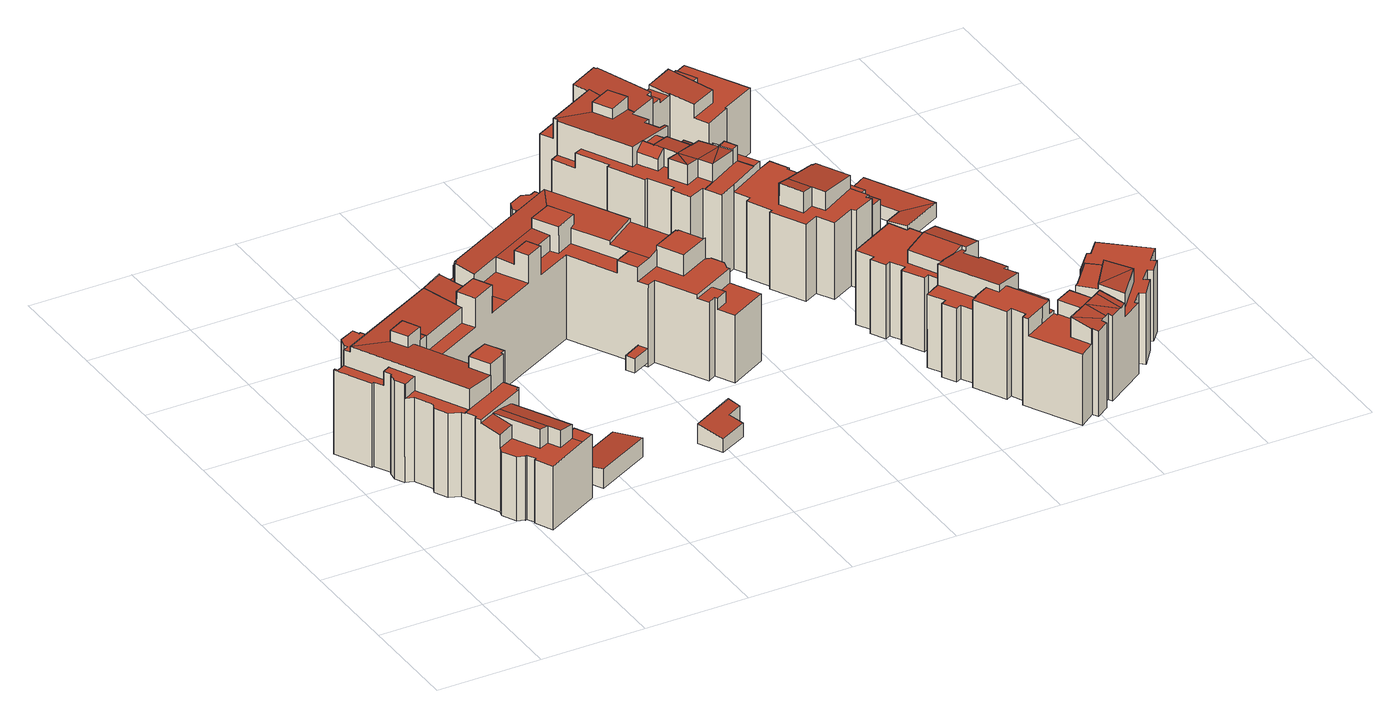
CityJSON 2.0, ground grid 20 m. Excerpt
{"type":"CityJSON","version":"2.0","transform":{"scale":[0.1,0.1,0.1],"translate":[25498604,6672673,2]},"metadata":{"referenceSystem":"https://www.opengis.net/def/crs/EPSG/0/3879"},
"CityObjects":{
"building1":{"type":"Building","attributes":{"dateOfConstruction":"1982-01-01","measuredHeight":3.8,"class":"Talousrakennukset","function":"Talousrakennukset","usage":"Talousrakennus","roofType":"2100","storeysAboveGround":1},"address":[{"Country":"Finland","Locality":"Helsinki","ThoroughfareNumber":"12","ThoroughfareName":"Merikasarminkatu","PostCode":"00160"}],"geometry":[{"type":"Solid","lod":"2","boundaries":[[[[0,1,2,3]],[[1,4,5,2]],[[6,7,0,3]],[[7,8,4,1,0]],[[6,9,8,7]],[[6,3,2,5,9]],[[8,9,5,4]]]],"semantics":{"surfaces":[{"type":"WallSurface"},{"type":"RoofSurface"},{"type":"GroundSurface"}],"values":[[0,0,0,1,0,2,0]]}}]},
"building2":{"type":"Building","attributes":{"dateOfConstruction":"1982-01-01","measuredHeight":22.4,"class":"Asuinkerrostalot","function":"Muut kerrostalot","usage":"Asuinrakennus","roofType":"1000;2100;2100","storeysAboveGround":6},"address":[{"Country":"Finland","Locality":"Helsinki","ThoroughfareNumber":"12","ThoroughfareName":"Merikasarminkatu","PostCode":"00160"}],"geometry":[{"type":"MultiSurface","lod":"2","boundaries":[[[10,11,12,13]],[[14,15,16,17]],[[18,19,20,21]],[[22,23,24,25,26,27,28,29,30,31,32,33]],[[34,35,36,37,38,39]],[[40,41,42]],[[43,44,45,46]],[[47,48,49,50,51,52]],[[53,54,55,56]],[[57,58,37,36,59,60]],[[61,62,63,64]],[[65,66,67,68]],[[40,69,70]],[[71,72,73,74]],[[75,76,77,78]],[[79,80,81,82]],[[83,84,85,86]],[[57,52,51,87,88,89,90,58]],[[91,92,93,94]],[[95,96,97,98,99,100]],[[101,102,103,104,105,106,107,108,109,110,111,20,19,112,113]],[[114,115,116,117]],[[118,119,120,121,122,123]],[[124,125,64,126]],[[56,55,127,128]],[[129,130,131,132,133,76,75]],[[134,135,136,137,138,139]],[[140,141,142,143]],[[46,45,144,145]],[[146,147,142,141,148,149,150,151,152]],[[153,154,155,156,121,120]],[[157,94,93,158,159]],[[146,152,160,161]],[[162,163,164,165]],[[166,25,24,167]],[[32,31,168,169,170,171]],[[172,173,174,175,176,177]],[[178,179,180,181]],[[118,182,183,184,185,186,187,188,189,135,134,190,191,192,193,194,195,196,197,18,21,198,199,200,201,202,140,143,203,161,160,204,205,14,17,114,117,65,68,206,207,208,209,210,169,168,211,212,213,214,215,166,167,216,217,218,219,220,221,53,56,128,164,163,222,223,224,225,83,86,43,46,145,226,227,228,229,230,231,232,233,234,235,173,172,178,181,236,119]],[[101,195,194,102]],[[237,238,239,240,241]],[[87,74,73,242,88]],[[66,116,115,243,244,245,246,67]],[[106,247,248,107]],[[249,79,250,251]],[[252,253,254,255]],[[256,254,253,91,94,257,258,61]],[[90,259,37,58]],[[260,261,262,39,263]],[[212,29,28,213]],[[131,130,238,237]],[[229,264,265,230]],[[236,153,120,119]],[[43,86,85,266,267,44]],[[32,171,268,33]],[[194,193,269,103,102]],[[199,110,109,200]],[[47,270,271,48]],[[272,205,204,273]],[[219,274,275,220]],[[217,216,276,277,278,82,81,279]],[[22,129,280,23]],[[105,281,247,106]],[[282,278,277,78,77,283]],[[145,144,284,226]],[[99,285,286,100]],[[142,147,203,143]],[[218,217,279,287,288,289]],[[66,65,117,116]],[[290,183,182,291,292,293]],[[291,123,122,294,295,292]],[[262,261,175,174,296,297,298]],[[197,112,19,18]],[[193,192,299,70,69,269]],[[282,250,79,82,278]],[[207,300,301,208]],[[156,294,122,121]],[[216,167,24,23,280,276]],[[228,302,264,229]],[[104,103,269,69,40,42]],[[150,303,304,151]],[[235,296,174,173]],[[244,305,303,150,149,255,254,256,306,307,245]],[[155,295,294,156]],[[306,268,171,170,308,309,301,300,307]],[[310,266,85,84,311,312,313,314,315]],[[183,290,316,184]],[[262,298,96,95,34,39]],[[270,47,52,57,60,317]],[[41,40,70,299,318,319,320]],[[51,50,74,87]],[[249,251,321,72,71,322]],[[172,177,179,178]],[[27,26,215,214]],[[323,287,279,81,80,322,49,324]],[[224,312,311,225]],[[232,98,97,233]],[[68,67,246,206]],[[325,326,320,319,327,328,13,329,12,330]],[[196,113,112,197]],[[140,202,331,332,148,141]],[[176,175,261,260]],[[153,236,181,180,333,154]],[[204,160,152,151,304,273]],[[21,20,111,198]],[[207,206,246,245,307,300]],[[185,89,88,242,321,251,250,282,283,133,132,334,186]],[[198,111,110,199]],[[335,125,124]],[[118,123,291,182]],[[225,311,84,83]],[[336,187,186,334]],[[209,309,308,210]],[[335,239,238]],[[218,289,274,219]],[[22,33,268,306,256,129]],[[138,137,337,253,252]],[[338,284,144,45,44,267,286,285,339,265,264,302]],[[263,340,316,290,293,333,180,179,177,176,260]],[[221,341,54,53]],[[108,11,10,109]],[[134,139,342,190]],[[35,343,59,36]],[[226,284,338,227]],[[104,344,281,105]],[[334,132,131,237,241,345,157,159,346,336]],[[114,17,16,347,243,115]],[[326,344,104,42,41,320]],[[293,292,295,155,154,333]],[[71,74,50,49,322]],[[49,48,271,324]],[[253,337,92,91]],[[129,256,61,64,125,335,238,130]],[[187,336,346,188]],[[59,343,323,324,317,60]],[[348,315,314,349]],[[201,350,331,202]],[[211,30,29,212]],[[195,101,113,196]],[[163,162,351,222]],[[223,313,312,224]],[[230,265,339,231]],[[162,165,127,55,54,341,275,274,289,288,348,349,351]],[[201,200,109,10,13,328,350]],[[191,190,342,327,319,318]],[[324,271,270,317]],[[352,38,37,259]],[[148,332,255,149]],[[338,302,228,227]],[[263,39,38,352,340]],[[323,310,315,348,288,287]],[[215,26,25,166]],[[210,308,170,169]],[[205,272,15,14]],[[208,301,309,209]],[[281,344,326,325,247]],[[248,247,325,330]],[[191,318,299,192]],[[128,127,165,164]],[[126,64,63,353,240]],[[258,354,62,61]],[[213,28,27,214]],[[223,222,351,349,314,313]],[[34,95,100,286,267,266,310,323,343,35]],[[353,63,62,354]],[[75,78,277,276,280,129]],[[184,316,340,352,259,90,89,185]],[[234,297,296,235]],[[248,330,12,11,108,107]],[[189,188,346,159,158,355]],[[272,273,304,303,305,347,16,15]],[[220,275,341,221]],[[243,347,305,244]],[[249,322,80,79]],[[321,242,73,72]],[[133,283,77,76]],[[234,233,97,96,298,297]],[[189,355,136,135]],[[94,157,345,257]],[[203,147,146,161]],[[327,342,139,138,252,255,332,331,350,328]],[[353,354,258,257,345,241,240]],[[240,239,335,124,126]],[[232,231,339,285,99,98]],[[337,137,136,355,158,93,92]],[[168,31,30,211]]],"semantics":{"surfaces":[{"type":"RoofSurface"},{"type":"WallSurface"},{"type":"GroundSurface"}],"values":[0,1,1,0,0,1,1,1,1,1,1,1,1,1,1,1,1,0,1,0,0,1,1,1,1,1,1,1,1,0,0,1,1,1,1,1,1,1,2,1,1,1,0,1,0,1,0,1,1,1,1,1,1,1,1,1,1,0,1,1,1,1,1,1,1,1,1,1,1,1,0,0,1,1,0,1,1,1,1,0,1,1,1,1,0,0,1,1,1,0,1,1,1,1,0,1,1,1,1,1,1,1,1,1,1,1,1,1,1,1,1,1,1,1,1,1,1,0,0,1,1,1,1,1,1,0,1,1,1,0,1,1,0,1,0,1,1,1,1,1,1,1,0,1,1,1,0,1,1,1,1,1,1,1,1,0,0,1,1,1,1,1,1,1,0,0,1,1,1,1,0,1,1,1,0,0,1,1,1,1,0,1,0,1,0,1]}}]},
"building3":{"type":"Building","attributes":{"dateOfConstruction":"1984-01-01","measuredHeight":3.8,"class":"Talousrakennukset","function":"Talousrakennukset","usage":"Varastorakennus","roofType":"2100","storeysAboveGround":1},"address":[{"Country":"Finland","Locality":"Helsinki","ThoroughfareNumber":"2","ThoroughfareName":"Merisotilaankatu","PostCode":"00160"}],"geometry":[{"type":"Solid","lod":"2","boundaries":[[[[356,357,358,359]],[[360,361,362,363]],[[359,364,360,363,365,356]],[[365,366,357,356]],[[367,364,359,358]],[[367,358,357,366,362,361]],[[364,367,361,360]],[[363,362,366,365]]]],"semantics":{"surfaces":[{"type":"WallSurface"},{"type":"GroundSurface"},{"type":"RoofSurface"}],"values":[[0,0,1,0,0,2,0,0]]}}]},
"building4":{"type":"Building","attributes":{"dateOfConstruction":"2012-01-01","measuredHeight":2.8,"usage":"Muu rakennus","roofType":"1000"},"address":[{"Country":"Finland","Locality":"Helsinki"}],"geometry":[{"type":"Solid","lod":"2","boundaries":[[[[368,369,370,371]],[[368,372,373,369]],[[373,372,374,375]],[[370,375,374,371]],[[368,371,374,372]],[[369,373,375,370]]]],"semantics":{"surfaces":[{"type":"WallSurface"},{"type":"GroundSurface"},{"type":"RoofSurface"}],"values":[[0,0,0,0,1,2]]}}]},
"building5":{"type":"Building","attributes":{"dateOfConstruction":"1984-01-01","measuredHeight":21.8,"class":"Asuinkerrostalot","function":"Muut kerrostalot","usage":"Asuinrakennus","roofType":"1000;2100;2100","storeysAboveGround":6},"address":[{"Country":"Finland","Locality":"Helsinki","ThoroughfareNumber":"3","ThoroughfareName":"Merisotilaankatu","PostCode":"00160"}],"geometry":[{"type":"Solid","lod":"2","boundaries":[[[[376,377,378,379]],[[380,381,382,383,384,385,386]],[[387,388,389,390,391]],[[392,393,394,395,396,397]],[[398,399,400,401]],[[402,403,404,389,405]],[[406,407,408,409]],[[410,411,412,413]],[[396,395,414,415]],[[416,417,418,419,420]],[[421,378,377,422,423,424,425,426]],[[427,428,429,430,431]],[[432,433,434,435]],[[436,437,438,439]],[[440,404,403]],[[441,442,443,444,445,446,447]],[[393,448,449,394]],[[450,451,452,453,454,455]],[[456,457,458,459]],[[460,461,462,463,464]],[[465,440,403,466,467,468,469,470,471,472,460,464,473,474,455,454]],[[475,468,467,476]],[[477,379,378,421,478,479]],[[480,481,482,483]],[[484,485,486,487]],[[488,489,490,491,492,493]],[[494,495,496,497,472,471]],[[498,483,482,499]],[[464,463,500,473]],[[435,434,447,501]],[[497,496,502,503,504,505,506,507,508,509,510,461]],[[460,472,497,461]],[[511,502,496,495]],[[512,490,489,513]],[[514,515,516,517]],[[501,447,446,518,399,398]],[[519,520,521,522]],[[523,524,525,526,527,528,424,423]],[[387,433,432,413,412,529,530,531,388]],[[399,518,417,416]],[[532,533,534,535,536,537]],[[538,539,540,541]],[[526,525,431,430,408,407,542]],[[477,543,544,480,483,498,514,517,545,546,456,459,547,548,549,550,541,540,551,552,553,451,450,554,555,556,557,558,512,513,559,560,561,562,563,564,565,448,393,392,566,567,511,495,494,568,569,475,476,570,571,572,573,574,484,487,575,524,523,576,376,379]],[[432,435,501,398,401,577,410,413]],[[568,470,469,569]],[[546,545,578,579]],[[382,580,420,383]],[[523,423,422,576]],[[561,581,582,562]],[[385,436,583,386]],[[557,556,584,585,507,506]],[[487,486,586,575]],[[576,422,377,376]],[[510,587,462,461]],[[548,547,380,386,583,588]],[[589,445,444]],[[448,565,590,449]],[[439,438,591,592]],[[453,452,593,594]],[[488,493,595,596,597,598,599,600]],[[578,516,515,499,482,481,601,602,479,478,603,406,409,604,428,427,586,486,485,605,458,457,579]],[[606,607,608,539,538,609,610,588,583,436,439,592,611,612,613,614,615,616,617,618]],[[557,506,505,558]],[[616,465,454,453,594,617]],[[544,601,481,480]],[[619,597,596,522,521,532,537,620]],[[621,508,507,585]],[[534,533,622,623]],[[554,450,455,474,624,625,626]],[[627,628,528,527]],[[532,521,520,629,622,533]],[[405,531,530,402]],[[524,575,586,427,431,525]],[[564,630,590,565]],[[612,391,390,613]],[[611,631,391,612]],[[433,387,391]],[[409,408,632,604]],[[412,411,633,529]],[[405,389,388,531]],[[571,634,635,572]],[[593,618,617,594]],[[574,605,485,484]],[[549,610,609,550]],[[636,637,635,634,400,399,416,420,580]],[[560,638,581,561]],[[639,624,474,473,510,509]],[[463,462,587,500]],[[640,559,513,489,488,600]],[[572,635,637,573]],[[599,598,641,642]],[[540,539,608,551]],[[550,609,538,541]],[[548,588,610,549]],[[643,397,396,415]],[[563,562,582,644]],[[536,645,620,537]],[[459,458,381,380,547]],[[477,479,602,543]],[[458,605,636,580,382,381]],[[568,494,471,470]],[[514,498,499,515]],[[603,542,407,406]],[[438,441,447,434,433,391]],[[512,558,505,504,491,490]],[[491,504,503,492]],[[392,397,643,566]],[[619,620,645,646]],[[437,441,438]],[[621,585,584,647,626,625]],[[555,647,584,556]],[[567,629,520,519,595,493,492,503,502,511]],[[438,391,591]],[[508,639,509]],[[592,591,631,611]],[[554,626,647,555]],[[384,442,437,436,385]],[[466,403,402,530,529,633]],[[442,441,437]],[[569,469,468,475]],[[606,618,593,452,451,553]],[[517,516,578,545]],[[421,426,627,527,526,542,603,478]],[[473,500,587,510]],[[608,607,552,551]],[[648,649,390,389,404,440]],[[619,646,535,534,623,414,395,394,449,590,630,644,582,581,638,641,598,597]],[[599,642,640,600]],[[552,607,606,553]],[[589,418,417]],[[589,518,446]],[[560,559,640,642,641,638]],[[570,476,467,466,633,411,410,577]],[[543,602,601,544]],[[567,566,643,415,414,623,622,629]],[[636,605,574,573,637]],[[445,589,446]],[[632,408,430,429]],[[591,391,631]],[[425,628,627,426]],[[424,528,628,425]],[[563,644,630,564]],[[383,420,419,443,442,384]],[[595,519,522,596]],[[639,508,621,625,624]],[[646,645,536,535]],[[571,570,577,401,400,634]],[[546,579,457,456]],[[613,390,649,614]],[[440,465,616,615,648]],[[648,615,614,649]],[[417,518,589]],[[443,419,418,589,444]],[[604,632,429,428]]]],"semantics":{"surfaces":[{"type":"WallSurface"},{"type":"RoofSurface"},{"type":"GroundSurface"}],"values":[[0,1,1,0,0,0,0,0,0,0,1,0,0,0,0,0,0,0,0,0,1,0,0,0,0,1,0,0,0,0,1,0,0,0,0,0,0,0,0,0,0,0,1,2,1,0,0,0,0,0,0,0,0,0,0,0,0,0,0,1,0,1,1,0,0,0,0,0,0,0,1,1,1,0,0,0,0,0,0,1,0,0,0,0,0,1,0,1,1,0,0,0,0,0,0,1,0,1,0,0,0,0,0,0,1,0,0,0,0,1,1,0,0,1,0,0,0,0,0,1,0,0,0,0,0,0,1,1,1,0,0,1,0,0,0,0,0,1,1,1,0,0,0,0,1,0,0,0,0,0,0,0,1,1,0]]}}]},
"building6":{"type":"Building","attributes":{"dateOfConstruction":"1984-01-01","measuredHeight":18.6,"class":"Asuinkerrostalot","function":"Muut kerrostalot","usage":"Asuinrakennus","roofType":"1000;2100","storeysAboveGround":5},"address":[{"Country":"Finland","Locality":"Helsinki","ThoroughfareNumber":"1","ThoroughfareName":"Merisotilaankatu","PostCode":"00160"}],"geometry":[{"type":"Solid","lod":"2","boundaries":[[[[650,651,652]],[[653,654,655,656]],[[657,658,659,660,661,662]],[[663,664,665,666]],[[667,668,669,670,671,672,673,674]],[[656,655,675,676]],[[677,678,679,680]],[[681,682,683,684]],[[685,686,687,688]],[[685,680,679,686]],[[689,690,691,692]],[[672,671,693,694]],[[695,696,697,698]],[[699,700,701,702,703,704]],[[705,706,707,708]],[[709,710,664,663]],[[711,694,693,712]],[[713,714,715,706,705,716]],[[652,660,659,717,718,719,720,721,722,723,724,725,650]],[[726,724,723,727]],[[677,708,707,678]],[[728,729,730,731,732,733]],[[717,734,684,683,735,718]],[[736,737,738,739,740,741]],[[742,743,744,745]],[[746,747,712,748]],[[749,750,668,667]],[[751,721,720,752]],[[679,678,707,706,715,753,754,755,735,683,682,687,686]],[[756,711,757,758]],[[759,760,761,762]],[[763,764,765,766]],[[730,704,731]],[[767,768,670,669]],[[658,769,770,734,717,659]],[[771,772,773,774]],[[775,776,777,778,779,780]],[[775,780,755,754]],[[781,753,715,714]],[[699,704,730,729]],[[782,783,784,785]],[[785,784,694,711,756]],[[786,787,788,651,789]],[[790,791,792,793]],[[794,692,691,788,787]],[[795,796,763,766]],[[797,798,743,742]],[[799,800,801,701,700,802]],[[732,702,701,801,733]],[[711,712,747,757]],[[728,733,801,800,803,804,758,757,747,746]],[[805,806,807,808]],[[809,810,811,812]],[[781,813,776,775,754,753]],[[783,675,655,654,741,740,784]],[[652,690,689,661,660]],[[657,662,814,815]],[[765,764,710,709]],[[716,676,675,783,782,713]],[[704,703,731]],[[666,665,759,762]],[[697,773,772,816,817,811,810,818,793,792,819,802,700,699,729,728,746,748,767,669,668,750,820,698]],[[745,744,770,769]],[[671,670,768,693]],[[790,793,818,821]],[[761,760,822,823]],[[740,739,694,784]],[[778,777,824,825]],[[826,722,721,751]],[[718,735,755,780,779,719]],[[727,723,722,826]],[[732,731,703,702]],[[827,828,798,797]],[[815,814,796,795]],[[823,822,806,805]],[[829,819,792,791]],[[808,807,830,831]],[[726,832,786,789,725,724]],[[833,820,750,749]],[[821,818,810,809]],[[834,817,816,835]],[[719,779,778,825,752,720]],[[739,738,673,672,694]],[[674,673,738,737]],[[827,688,687,682,681,828]],[[763,796,814,662,661,689,692,794,830,807,806,822,760,759,665,664,710,764]],[[713,782,785,756,758,804,813,781,714]],[[786,832,831,830,794,787]],[[736,741,654,653]],[[803,824,777,776,813,804]],[[812,811,817,834]],[[829,799,802,819]],[[744,743,798,828,681,684,734,770]],[[695,833,749,667,674,737,736,653,656,676,716,705,708,677,680,685,688,827,797,742,745,769,658,657,815,795,766,765,709,663,666,762,761,823,805,808,831,832,726,727,826,751,752,825,824,803,800,799,829,791,790,821,809,812,834,835,771,774,696]],[[835,816,772,771]],[[690,652,651,788,691]],[[695,698,820,833]],[[774,773,697,696]],[[725,789,651,650]],[[748,712,693,768,767]]]],"semantics":{"surfaces":[{"type":"WallSurface"},{"type":"RoofSurface"},{"type":"GroundSurface"}],"values":[[0,0,0,0,0,0,0,0,0,0,0,1,0,0,0,0,0,0,1,0,0,0,0,0,0,0,0,0,1,0,0,0,1,0,0,0,1,0,0,0,0,0,1,0,0,0,0,0,1,1,0,0,0,0,1,0,0,0,0,1,0,1,0,1,0,0,1,0,0,0,0,0,0,0,0,0,0,0,0,0,0,0,1,0,0,1,1,0,0,0,0,0,1,2,0,1,0,0,0,0]]}}]},
"building7":{"type":"Building","attributes":{"dateOfConstruction":"1984-01-01","measuredHeight":3,"class":"Talousrakennukset","function":"Talousrakennukset","usage":"Talousrakennus","roofType":"2100","storeysAboveGround":1},"address":[{"Country":"Finland","Locality":"Helsinki","ThoroughfareNumber":"3","ThoroughfareName":"Merisotilaankatu","PostCode":"00160"}],"geometry":[{"type":"Solid","lod":"2","boundaries":[[[[836,837,838,839]],[[840,841,842,843]],[[844,838,837,845]],[[841,838,844,846,842]],[[839,838,841,840]],[[843,842,846,847]],[[847,846,844,845,848]],[[848,845,837,836]],[[839,840,843,847,848,836]]]],"semantics":{"surfaces":[{"type":"WallSurface"},{"type":"RoofSurface"},{"type":"GroundSurface"}],"values":[[0,0,1,1,0,0,0,0,2]]}}]}
},
"vertices":[
[327,220,59],[340,260,54],[340,260,25],[327,220,25],[420,301,54],[420,301,25],[342,192,25],[342,192,63],[448,247,63],[448,247,25],
[155,214,176],[187,231,176],[169,265,186],[138,249,186],[54,410,24],[54,410,218],[57,412,218],[57,412,24],[179,169,24],[179,169,150],[179,171,150],[179,171,24],[227,605,190],[271,629,190],[261,646,190],[233,632,190],[216,637,190],[191,623,190],[186,607,190],[188,601,190],[161,587,190],[157,592,190],[74,549,190],[84,531,190],[674,557,226],[637,627,226],[581,598,214],[599,564,214],[618,527,214],[638,538,218],[284,202,150],[269,194,154],[269,194,150],[568,806,24],[568,806,192],[589,765,192],[589,765,24],[511,648,243],[486,695,243],[486,695,223],[503,663,220],[503,663,190],[511,648,190],[336,685,24],[336,685,190],[339,702,190],[339,702,24],[545,666,190],[599,564,190],[581,598,221],[545,666,221],[100,493,226],[100,493,248],[133,510,248],[133,510,226],[1,511,24],[1,511,190],[4,512,190],[4,512,24],[294,208,150],[294,208,147],[405,612,220],[405,612,248],[438,629,248],[438,629,220],[257,546,222],[257,546,248],[302,569,248],[302,569,222],[329,613,193],[329,613,223],[311,649,232],[311,649,193],[522,797,24],[522,797,221],[538,791,221],[538,791,24],[438,629,190],[451,603,190],[520,638,190],[567,547,190],[174,356,226],[174,356,248],[186,363,248],[186,363,224],[674,557,160],[690,565,160],[684,574,160],[687,577,160],[674,603,160],[655,593,160],[188,154,150],[204,120,150],[285,163,150],[275,182,150],[244,165,150],[232,189,150],[213,180,150],[187,231,150],[155,214,150],[151,202,150],[165,175,150],[182,171,150],[191,155,150],[40,443,24],[40,443,190],[37,442,190],[37,442,24],[680,414,24],[699,378,24],[699,378,157],[683,409,157],[683,409,179],[680,414,179],[148,518,222],[148,518,226],[133,510,222],[369,717,190],[369,717,24],[227,605,232],[262,536,220],[262,536,190],[275,511,190],[275,511,248],[243,307,24],[227,339,24],[227,339,248],[229,335,248],[229,335,192],[243,307,192],[122,289,24],[122,289,190],[101,297,190],[101,297,24],[605,759,192],[605,759,24],[93,334,190],[88,321,190],[126,282,190],[138,288,190],[88,387,190],[62,373,190],[76,368,190],[771,416,157],[742,472,157],[692,446,157],[705,421,157],[186,363,190],[217,378,248],[217,378,190],[76,368,24],[93,334,24],[463,751,190],[463,751,24],[375,706,24],[375,706,190],[233,632,24],[261,646,24],[157,592,24],[71,547,24],[71,547,221],[74,549,221],[731,516,24],[716,520,24],[716,520,227],[721,519,227],[721,519,186],[731,516,186],[743,493,24],[743,493,186],[739,477,186],[739,477,24],[664,405,24],[613,501,24],[596,493,24],[520,638,24],[157,450,24],[191,388,24],[208,396,24],[236,343,24],[237,304,24],[252,276,24],[258,279,24],[311,176,24],[204,120,24],[188,154,24],[191,155,24],[182,171,24],[165,175,24],[151,202,24],[155,214,24],[132,259,24],[136,262,24],[88,321,24],[61,374,24],[52,392,24],[8,507,24],[33,520,24],[30,526,24],[35,545,24],[65,560,24],[161,587,24],[188,601,24],[186,607,24],[191,623,24],[216,637,24],[271,628,24],[316,651,24],[305,669,24],[309,671,24],[313,665,24],[340,678,24],[467,745,24],[492,758,24],[488,764,24],[495,783,24],[616,738,24],[612,722,24],[643,662,24],[659,655,24],[669,635,24],[664,621,24],[687,577,24],[684,574,24],[691,561,24],[694,563,24],[771,416,24],[165,485,190],[165,485,220],[165,485,222],[149,478,222],[149,478,190],[451,603,248],[50,426,190],[64,434,190],[23,515,190],[8,507,190],[232,189,184],[213,180,187],[388,644,193],[360,555,193],[419,586,193],[194,317,192],[194,317,226],[138,288,232],[138,288,192],[29,503,232],[132,469,224],[117,461,226],[567,547,214],[663,489,186],[663,489,227],[638,538,227],[638,538,186],[659,655,192],[669,635,192],[548,796,221],[548,796,192],[84,531,221],[311,176,150],[553,670,243],[528,716,243],[52,392,218],[61,374,218],[309,671,190],[313,665,190],[271,628,232],[272,628,232],[272,628,193],[316,651,232],[271,629,233],[244,165,184],[319,534,193],[319,534,248],[616,738,192],[674,603,192],[655,593,192],[314,653,232],[314,653,190],[305,669,190],[613,501,186],[664,405,179],[653,425,179],[653,425,186],[705,421,179],[692,446,179],[694,563,227],[691,561,227],[690,565,227],[258,279,147],[33,520,221],[30,526,221],[643,662,192],[88,387,218],[62,373,218],[64,434,218],[29,503,221],[23,515,221],[65,560,221],[35,545,221],[557,779,221],[495,783,221],[488,764,221],[492,758,221],[489,756,221],[494,747,221],[596,493,186],[553,670,223],[252,276,149],[239,301,149],[219,291,154],[419,586,248],[388,644,223],[557,779,232],[528,716,223],[188,275,184],[219,291,177],[239,301,192],[138,249,192],[138,249,185],[169,265,187],[136,262,192],[126,282,192],[742,472,186],[157,450,190],[158,498,222],[191,388,190],[194,317,248],[612,722,192],[664,621,192],[586,511,186],[340,678,190],[237,304,192],[637,627,232],[275,182,177],[132,469,190],[208,396,190],[50,426,218],[494,747,190],[489,756,190],[132,259,192],[467,745,190],[586,511,214],[149,478,248],[117,461,248],[236,343,248],
[576,199,21],[576,199,48],[552,245,60],[552,245,21],[646,268,21],[646,268,54],[617,252,54],[617,252,21],[636,289,21],[629,226,21],[629,226,48],[636,289,60],
[560,475,33],[560,475,61],[552,491,61],[552,491,33],[596,493,33],[596,493,61],[587,510,33],[587,510,61],
[1076,618,29],[1076,618,154],[1094,584,154],[1094,584,29],[837,670,195],[870,687,195],[929,721,195],[913,751,195],[900,744,195],[843,711,195],[821,698,195],[844,788,227],[822,831,227],[787,813,232],[796,795,232],[809,770,232],[1018,936,29],[1006,959,29],[1006,959,158],[1008,956,158],[1008,956,64],[1018,936,64],[895,785,195],[895,785,196],[862,849,196],[862,849,195],[777,833,223],[777,833,231],[777,833,232],[787,813,223],[976,560,181],[976,560,218],[963,585,218],[963,585,181],[855,848,195],[855,848,196],[822,831,196],[822,831,195],[959,930,158],[959,930,64],[901,774,196],[901,774,213],[901,774,225],[913,751,225],[913,751,196],[1063,568,154],[1087,623,154],[1055,684,154],[1031,672,154],[1051,635,154],[1033,626,154],[1006,662,181],[917,616,181],[917,616,223],[941,628,218],[1006,662,208],[844,788,195],[844,788,226],[866,799,223],[866,799,195],[843,711,196],[843,711,232],[829,737,232],[829,737,196],[776,833,231],[886,766,223],[900,744,223],[900,744,225],[886,766,225],[886,766,226],[880,777,226],[880,777,223],[1074,994,29],[1074,994,158],[682,955,29],[665,946,29],[665,946,167],[680,954,167],[680,954,235],[682,955,235],[885,658,29],[885,658,181],[870,687,181],[870,687,29],[812,946,221],[812,946,223],[812,946,247],[770,924,247],[770,924,227],[750,819,235],[844,867,222],[841,872,222],[828,866,224],[814,893,224],[826,900,222],[811,929,222],[818,933,221],[751,960,227],[679,962,235],[828,866,29],[841,872,29],[1056,564,29],[1063,568,181],[1056,564,181],[1015,543,29],[1015,543,181],[970,519,181],[970,519,29],[971,743,29],[971,743,181],[989,708,181],[989,708,29],[847,1076,196],[846,1076,196],[844,1080,196],[822,1069,196],[871,973,196],[895,985,196],[811,929,29],[866,957,29],[866,957,222],[818,933,222],[953,552,29],[953,552,181],[751,960,247],[880,777,195],[861,968,223],[871,973,223],[822,1069,234],[819,1068,234],[817,1072,234],[761,1043,234],[776,1014,231],[791,985,228],[793,981,227],[861,968,29],[844,1080,29],[846,1076,29],[926,538,29],[926,538,181],[892,602,181],[892,602,29],[895,785,213],[921,998,187],[921,998,190],[902,1034,195],[902,1034,187],[1055,684,29],[1007,660,29],[1007,660,208],[1014,663,207],[1014,663,179],[1031,672,179],[812,851,196],[812,851,223],[822,831,223],[955,1062,195],[996,983,184],[996,983,158],[975,1024,158],[975,1024,180],[955,1062,180],[778,727,196],[753,775,196],[753,775,29],[778,727,29],[1046,601,207],[1062,555,29],[1020,535,29],[898,605,29],[875,651,29],[837,670,29],[819,702,29],[788,688,29],[770,723,29],[747,772,29],[713,840,29],[719,843,29],[665,986,29],[730,1020,29],[727,1025,29],[817,1072,29],[819,1068,29],[891,1099,29],[912,1058,29],[923,1064,29],[919,1072,29],[958,1090,29],[961,1084,29],[1013,1111,29],[969,912,29],[923,1000,29],[826,900,29],[814,893,29],[856,845,29],[866,851,29],[898,789,29],[909,795,29],[944,730,29],[984,707,29],[1087,623,29],[856,845,195],[898,605,181],[875,651,181],[929,721,196],[923,1064,158],[919,1072,158],[821,698,196],[727,1025,196],[761,1043,196],[984,707,181],[793,981,247],[819,702,196],[888,767,225],[1013,1111,158],[802,724,235],[802,724,196],[687,904,167],[702,911,167],[895,985,187],[876,1021,187],[876,1021,158],[863,1047,158],[863,1047,76],[847,1076,76],[1020,535,181],[1062,555,181],[1046,601,181],[940,571,181],[944,730,181],[719,843,196],[713,840,196],[747,772,196],[770,723,196],[788,688,196],[784,758,196],[809,770,196],[796,795,196],[780,786,196],[760,824,196],[750,819,196],[702,911,196],[687,904,196],[975,1072,158],[975,1072,180],[776,1014,196],[946,957,184],[946,957,158],[678,963,235],[678,963,196],[665,986,196],[1033,626,179],[1051,635,179],[923,1000,190],[961,1084,158],[784,758,235],[940,571,223],[844,867,196],[866,851,196],[898,789,196],[944,730,196],[909,795,196],[912,1058,158],[776,1014,235],[891,1099,76],[906,1069,158],[906,1069,76],[969,912,64],[958,1090,158],[995,1034,180],[995,1034,158],[730,1020,196],[760,824,219],[780,786,219],
[1117,345,178],[1117,345,186],[1098,335,182],[1219,31,4],[1219,31,172],[1194,14,172],[1194,14,4],[1050,341,4],[1064,314,4],[1064,314,188],[1063,316,188],[1063,316,150],[1050,341,150],[989,432,4],[989,432,150],[999,436,150],[999,436,4],[1319,99,4],[1319,99,144],[1276,70,144],[1276,70,172],[1264,61,172],[1262,60,172],[1239,45,172],[1239,45,4],[1188,25,174],[1188,25,4],[1098,143,4],[1098,143,177],[1087,136,177],[1087,136,4],[1064,205,149],[1064,205,177],[1094,221,177],[1094,221,149],[1055,198,4],[1055,198,177],[1065,204,177],[1065,204,4],[1074,322,150],[1074,322,176],[1039,391,176],[1039,391,150],[1241,105,183],[1209,86,183],[1345,119,4],[1372,154,4],[1372,154,144],[1345,119,144],[1344,161,144],[1280,215,144],[1280,215,172],[1305,194,172],[1305,194,182],[1344,161,171],[1101,109,4],[1101,109,177],[1111,115,177],[1111,115,4],[1004,403,4],[1004,403,150],[1209,86,172],[1241,105,172],[1157,2,144],[1106,99,144],[1106,99,177],[1157,2,4],[1049,307,191],[1106,198,191],[1161,230,180],[1147,255,180],[1157,259,179],[1132,308,179],[1127,305,180],[1112,332,180],[1121,337,178],[1112,332,4],[1127,305,4],[1232,160,144],[1293,99,144],[1293,99,171],[1260,132,182],[1260,132,172],[1232,160,172],[1049,307,149],[1106,198,177],[1214,39,4],[1235,53,4],[1235,53,174],[1228,48,174],[1219,43,174],[1214,39,174],[1026,252,4],[1026,252,149],[1037,258,149],[1037,258,4],[1216,152,144],[1216,152,172],[1241,105,144],[1314,104,4],[1314,104,144],[1157,259,4],[1147,255,4],[1146,121,177],[1166,133,177],[1126,210,177],[1209,86,144],[1183,135,172],[1183,135,144],[982,469,150],[1073,517,150],[1073,517,4],[982,469,4],[1029,382,150],[1014,409,150],[1014,409,4],[1029,382,4],[1251,112,144],[1251,112,183],[1019,290,4],[1019,290,149],[1383,183,4],[1383,183,144],[1363,161,144],[1363,161,4],[1166,133,150],[1179,140,150],[1167,164,150],[1189,175,150],[1161,230,150],[1126,210,150],[1146,121,144],[1186,23,144],[1186,23,174],[1167,61,183],[1167,61,144],[1153,353,179],[1113,430,179],[1082,414,186],[1121,337,186],[1326,275,4],[1320,279,4],[1320,279,144],[1326,275,144],[1113,430,150],[1018,376,4],[1018,376,150],[1040,226,4],[1040,226,149],[1294,231,4],[1237,163,4],[1237,163,172],[1294,231,144],[1182,134,4],[1182,134,144],[1096,486,4],[1096,486,150],[1120,439,150],[1120,439,4],[1428,237,4],[1428,237,144],[1403,208,144],[1403,208,4],[1179,140,144],[1040,336,150],[1040,336,4],[1392,177,144],[1412,201,144],[1350,303,144],[1285,238,144],[1335,127,144],[1350,303,4],[1089,483,150],[1089,483,4],[1167,164,4],[1189,175,4],[1132,308,4],[1051,231,4],[1051,231,149],[1285,238,4],[1111,434,150],[1111,434,4],[1153,353,4],[1335,127,4],[1412,201,4],[1392,177,4],
[1179,792,29],[1179,792,59],[1246,663,59],[1246,663,29],[1167,622,29],[1167,622,59],[1149,657,55],[1149,657,29],[1181,674,55],[1132,768,55],[1181,673,55],[1181,673,29],[1132,768,29]
]}
